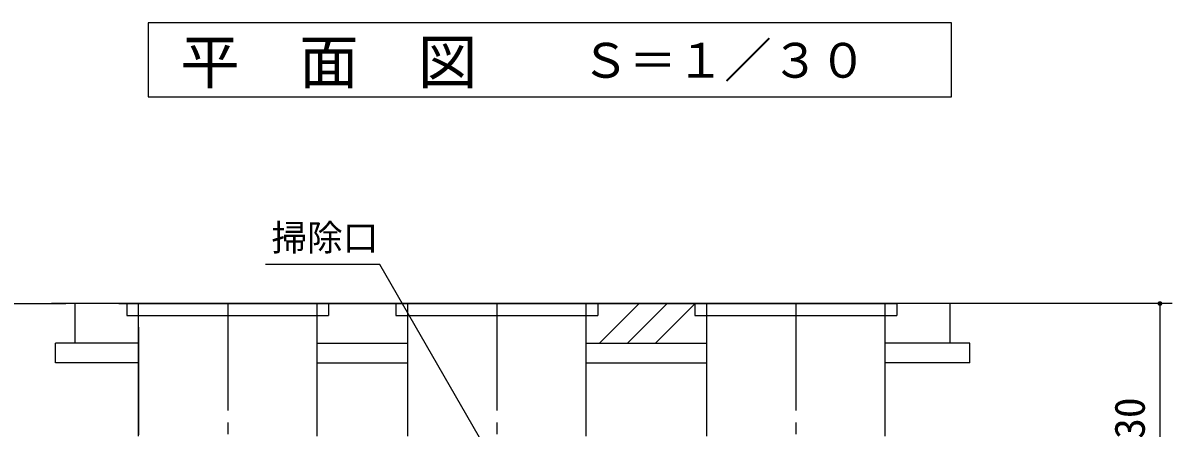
# Model space of a CAD drawing. Units: millimetres, scale not verified. Extents: x -8910 to 8910, y -6308 to 6308.
# Drawn here: x -6218 to -3316, y -1403 to -381 of the extents above; entities that cross this region are included whole.
import ezdxf
from ezdxf.enums import TextEntityAlignment as Align

# ---------------------------------------------------------------- set-up
doc = ezdxf.new("R2010")
doc.units = ezdxf.units.MM
doc.header["$LTSCALE"] = 30
doc.linetypes.add('CHAIN2', pattern=[12, 9, -1, 1, -1])
for name, color, linetype, lineweight in [('0-3_機器', 2, 'Continuous', 25), ('0-4_製作', 5, 'Continuous', 25), ('0-5_空気管', 3, 'Continuous', 25)]:
    doc.layers.add(name, color=color, linetype=linetype, lineweight=lineweight)
doc.styles.add('ＭＳ ゴシック', font='')
doc.styles.get('ＭＳ ゴシック').set_extended_font_data('MS Gothic')

msp = doc.modelspace()

# ---------------------------------------------------------------- linework, layer by layer
at = {"layer": '0-3_機器'}
for p, q in [((-3518.7, -1089.09), (-6145.82, -1089.09)), ((-6085.82, -1189.09), (-6085.82, -1089.09)), ((-4761.84, -1189.3), (-4661.64, -1089.09)), ((-4690.92, -1189.09), (-4590.93, -1089.09)), ((-4620.21, -1189.09), (-4520.21, -1089.09)), ((-3875.86, -1189.09), (-3875.86, -1089.09)), ((-6135.82, -1239.09), (-6135.82, -1189.09)), ((-5925.69, -1189.09), (-6135.82, -1189.09)), ((-3825.86, -1189.09), (-4040.96, -1189.09)), ((-3825.86, -1239.09), (-3825.86, -1189.09)), ((-5925.69, -1239.09), (-6135.82, -1239.09)), ((-3825.86, -1239.09), (-4040.96, -1239.09))]:
    msp.add_line(p, q, dxfattribs=at)
at = {"layer": '0-3_機器', "color": 3}
msp.add_lwpolyline([(-3872.35, -567.15), (-3872.35, -380.84), (-5901.68, -380.84), (-5901.68, -567.15)], close=True, dxfattribs=at)
at = {"layer": '0-4_製作', "color": 2}
for p, q in [((-7161.6, -1089.09), (-6109.83, -1089.09)), ((-3315.52, -1089.09), (-3740.2, -1089.09)), ((-3316.08, -1089.09), (-3641.61, -1089.09)), ((-3346.08, -1089.09), (-3346.08, -1719.52))]:
    msp.add_line(p, q, dxfattribs=at)
at = {"layer": '0-4_製作', "color": 3}
msp.add_line((-5925.69, -1149.09), (-5925.69, -1420.89), dxfattribs=at)
at = {"layer": '0-4_製作'}
for points in [[(-3352.07, -1088.71), (-3346.08, -1089.09), (-3352.08, -1089.09)], [(-3352.08, -1089.09), (-3350.94, -1092.62), (-3352.04, -1089.84)], [(-3352.08, -1089.09), (-3350.46, -1093.2), (-3350.94, -1092.62)], [(-3346.08, -1089.09), (-3350.46, -1093.2), (-3352.08, -1089.09)], [(-3351.98, -1087.96), (-3346.08, -1089.09), (-3352.07, -1088.71)], [(-3352.04, -1089.84), (-3351.34, -1091.98), (-3351.9, -1090.58)], [(-3352.04, -1089.84), (-3350.94, -1092.62), (-3351.34, -1091.98)], [(-3351.79, -1087.23), (-3346.08, -1089.09), (-3351.98, -1087.96)], [(-3351.9, -1090.58), (-3351.34, -1091.98), (-3351.66, -1091.3)], [(-3351.51, -1086.53), (-3346.08, -1089.09), (-3351.79, -1087.23)], [(-3351.15, -1085.87), (-3346.08, -1089.09), (-3351.51, -1086.53)], [(-3350.71, -1085.26), (-3346.08, -1089.09), (-3351.15, -1085.87)], [(-3350.19, -1084.71), (-3346.08, -1089.09), (-3350.71, -1085.26)], [(-3346.08, -1089.09), (-3349.91, -1093.71), (-3350.46, -1093.2)], [(-3349.61, -1084.23), (-3346.08, -1089.09), (-3350.19, -1084.71)], [(-3346.08, -1089.09), (-3349.3, -1094.15), (-3349.91, -1093.71)], [(-3348.98, -1083.83), (-3346.08, -1089.09), (-3349.61, -1084.23)], [(-3346.08, -1089.09), (-3348.64, -1094.52), (-3349.3, -1094.15)], [(-3348.29, -1083.51), (-3346.08, -1089.09), (-3348.98, -1083.83)], [(-3346.08, -1089.09), (-3347.94, -1094.79), (-3348.64, -1094.52)], [(-3347.58, -1083.28), (-3346.08, -1089.09), (-3348.29, -1083.51)], [(-3346.08, -1089.09), (-3347.21, -1094.98), (-3347.94, -1094.79)], [(-3347.58, -1083.28), (-3346.08, -1083.09), (-3346.08, -1089.09)], [(-3346.84, -1083.14), (-3346.08, -1083.09), (-3347.58, -1083.28)], [(-3346.08, -1089.09), (-3346.46, -1095.08), (-3347.21, -1094.98)], [(-3346.08, -1089.09), (-3346.08, -1095.09), (-3346.46, -1095.08)], [(-3346.08, -1083.09), (-3340.08, -1089.09), (-3346.08, -1089.09)], [(-3345.71, -1083.1), (-3340.08, -1089.09), (-3346.08, -1083.09)], [(-3346.08, -1089.09), (-3345.33, -1095.04), (-3346.08, -1095.09)], [(-3346.08, -1089.09), (-3344.59, -1094.9), (-3345.33, -1095.04)], [(-3346.08, -1089.09), (-3343.88, -1094.67), (-3344.59, -1094.9)], [(-3340.08, -1089.09), (-3343.88, -1094.67), (-3346.08, -1089.09)], [(-3344.96, -1083.19), (-3340.08, -1089.09), (-3345.71, -1083.1)], [(-3344.23, -1083.38), (-3340.08, -1089.09), (-3344.96, -1083.19)], [(-3343.53, -1083.66), (-3340.08, -1089.09), (-3344.23, -1083.38)], [(-3340.08, -1089.09), (-3343.19, -1094.35), (-3343.88, -1094.67)], [(-3342.87, -1084.02), (-3340.08, -1089.09), (-3343.53, -1083.66)], [(-3340.08, -1089.09), (-3342.56, -1093.94), (-3343.19, -1094.35)], [(-3342.26, -1084.47), (-3340.08, -1089.09), (-3342.87, -1084.02)], [(-3340.08, -1089.09), (-3341.98, -1093.46), (-3342.56, -1093.94)], [(-3341.71, -1084.98), (-3340.08, -1089.09), (-3342.26, -1084.47)], [(-3340.08, -1089.09), (-3341.46, -1092.91), (-3341.98, -1093.46)], [(-3341.23, -1085.56), (-3340.08, -1089.09), (-3341.71, -1084.98)], [(-3340.08, -1089.09), (-3341.02, -1092.3), (-3341.46, -1092.91)], [(-3341.23, -1085.56), (-3340.13, -1088.34), (-3340.08, -1089.09)], [(-3340.83, -1086.2), (-3340.13, -1088.34), (-3341.23, -1085.56)], [(-3340.08, -1089.09), (-3340.66, -1091.64), (-3341.02, -1092.3)], [(-3340.83, -1086.2), (-3340.27, -1087.6), (-3340.13, -1088.34)], [(-3340.51, -1086.88), (-3340.27, -1087.6), (-3340.83, -1086.2)], [(-3340.08, -1089.09), (-3340.38, -1090.94), (-3340.66, -1091.64)], [(-3340.08, -1089.09), (-3340.19, -1090.21), (-3340.38, -1090.94)], [(-3340.08, -1089.09), (-3340.1, -1089.47), (-3340.19, -1090.21)]]:
    msp.add_solid(points, dxfattribs=at)
at = {"layer": '0-5_空気管'}
for p, q in [((-5976.17, -1089.09), (-4010.82, -1089.09)), ((-5925.69, -1424.09), (-5925.69, -1089.09)), ((-5475.96, -1089.09), (-5475.96, -1424.09)), ((-5445.82, -1089.09), (-5445.82, -1119.09)), ((-5275.82, -1089.09), (-5275.82, -1119.09)), ((-5245.69, -1424.09), (-5245.69, -1089.09)), ((-4795.96, -1089.09), (-4795.96, -1424.09)), ((-4765.82, -1089.09), (-4765.82, -1119.09)), ((-4520.82, -1089.09), (-4520.82, -1119.09)), ((-4490.69, -1424.09), (-4490.69, -1089.7)), ((-4040.96, -1089.09), (-4040.96, -1424.09)), ((-4010.82, -1089.09), (-4010.82, -1119.09)), ((-5275.82, -1119.09), (-4765.82, -1119.09)), ((-4520.82, -1119.09), (-4010.82, -1119.09))]:
    msp.add_line(p, q, dxfattribs=at)
at = {"layer": '0-5_空気管', "linetype": 'CHAIN2'}
for p, q in [((-5700.83, -1089.09), (-5700.83, -1440.31)), ((-5020.82, -1089.09), (-5020.82, -1440.31)), ((-4265.83, -1089.09), (-4265.83, -1440.31))]:
    msp.add_line(p, q, dxfattribs=at)
at = {"layer": '0-5_空気管', "color": 2}
for p, q in [((-5475.96, -1189.09), (-5245.69, -1189.09)), ((-4795.96, -1189.09), (-4490.69, -1189.09)), ((-5475.96, -1239.09), (-5245.69, -1239.09)), ((-4795.96, -1239.09), (-4490.69, -1239.09))]:
    msp.add_line(p, q, dxfattribs=at)
at = {"layer": '0-5_空気管'}
for points in [[(-5007.22, -1526.87), (-5316.89, -990.5), (-5605.24, -990.5)], [(-5955.82, -1089.09), (-5955.82, -1119.09), (-5445.82, -1119.09)]]:
    msp.add_lwpolyline(points, dxfattribs=at)

# ---------------------------------------------------------------- texts
at = {"layer": '0-3_機器', "color": 4, "style": 'ＭＳ ゴシック'}
for s, height, p in [('平\u3000面\u3000図', 110, (-5820.44, -567.11)), ('Ｓ＝１／３０', 87.98, (-4806.88, -545.44))]:
    msp.add_text(s, height=height, dxfattribs=at).set_placement(p, align=Align.BOTTOM_LEFT)
at = {"layer": '0-4_製作', "color": 4, "style": 'ＭＳ ゴシック'}
msp.add_text('630', height=76.98, rotation=90, dxfattribs=at).set_placement((-3361.08, -1483.06), align=Align.BOTTOM_LEFT)
at = {"layer": '0-5_空気管', "color": 4, "style": 'ＭＳ ゴシック'}
msp.add_text('掃除口', height=65.98, dxfattribs=at).set_placement((-5590.24, -975.5), align=Align.BOTTOM_LEFT)

doc.saveas('drawing.dxf')
